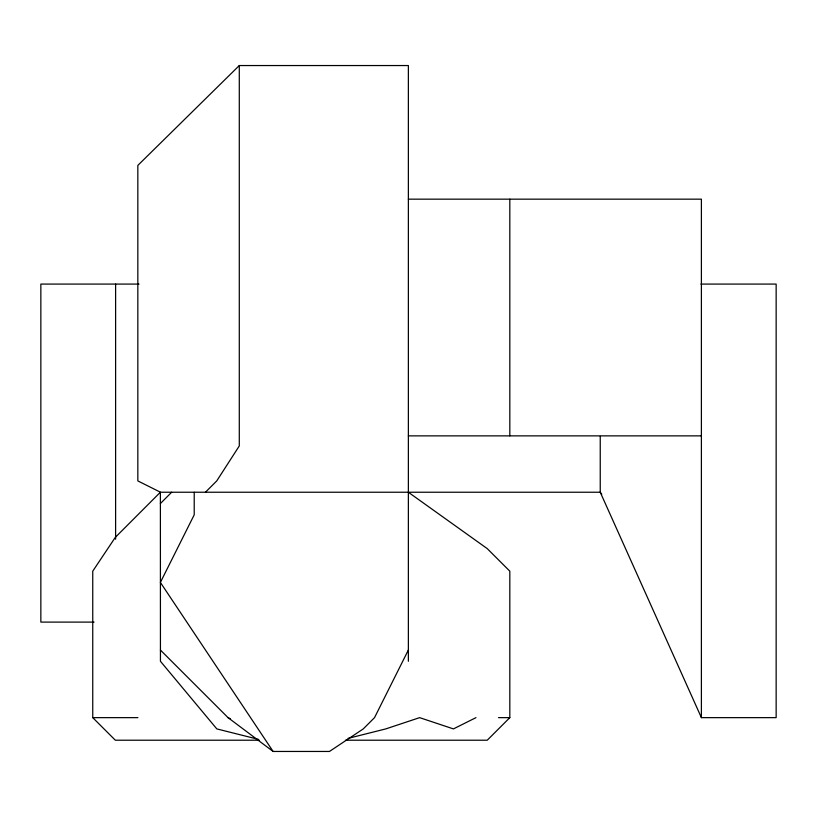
<?xml version="1.0" encoding="UTF-8"?>
<svg xmlns="http://www.w3.org/2000/svg" width="817" height="817" viewBox="0 0 817 817"><rect width="100%" height="100%" fill="white"/><g stroke="black" fill="none" stroke-linecap="round" stroke-linejoin="round"><path stroke-width="1.23" d="M408.367 650.015L374.533 717.632L363.269 728.907L329.455 751.456L273.113 751.456L228.035 717.632L160.387 650.015M160.387 503.548L171.672 492.232M205.475 492.191L216.75 480.917L239.289 445.939L239.289 65.544L408.367 65.544L408.367 661.28M408.367 492.253L487.238 548.615L509.818 571.165L509.818 717.643L487.238 740.212L345.448 740.212M239.289 65.544L137.838 165.402L137.838 480.917L160.408 492.191L115.33 537.351L92.75 571.165L92.75 717.643L115.33 740.212L259.387 740.212M475.974 717.643L453.435 728.907L419.632 717.643L385.787 728.907L348.032 738.384M408.367 199.164L701.394 199.164L701.394 717.643L776.15 717.643L776.15 284.081L700.945 284.081M139.002 284.081L40.85 284.081L40.85 622.105L94.057 622.105M408.367 435.87L701.394 435.87M92.75 717.643L137.91 717.643M498.503 717.643L509.818 717.643M258.233 739.293L216.822 728.907L160.438 661.28L160.387 492.232L600.24 492.232L601.802 494.244M228.035 717.632L230.292 718.766M273.113 751.456L160.387 582.439L194.221 514.812L194.221 492.232M701.394 717.643L600.24 492.232L600.24 436.39M509.818 199.164L509.828 435.87M115.606 284.081L115.606 539.189"/></g></svg>
